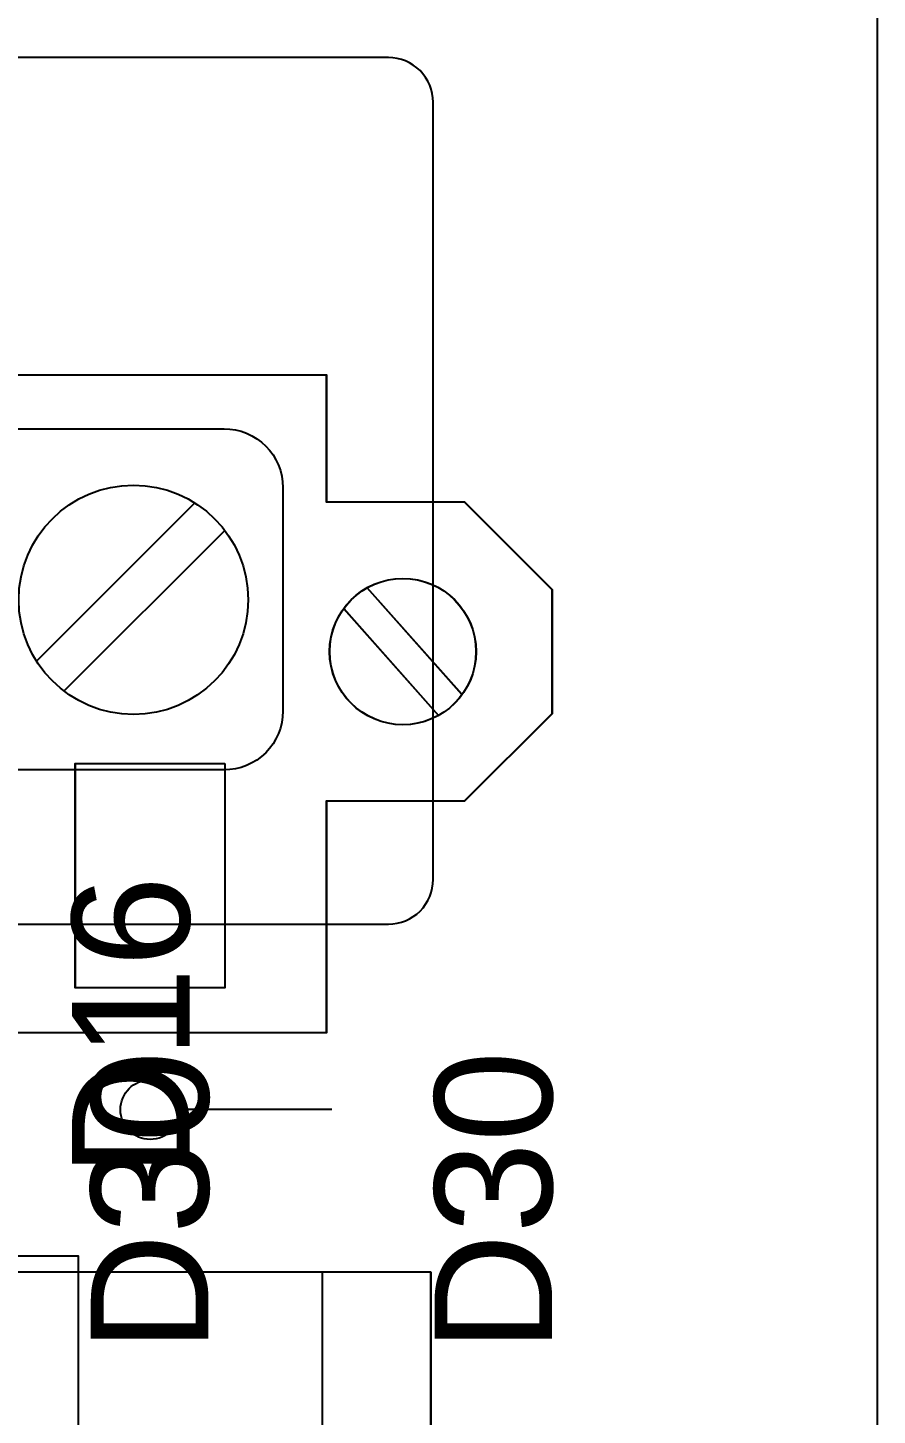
# Model space of a CAD drawing. Extents: x 1.1 to 23.7, y 0.2 to 17.2.
# Drawn here: x 21.455 to 22.024, y 4.141 to 5.069 of the extents above; entities that cross this region are included whole.
import ezdxf

# ---------------------------------------------------------------- set-up
doc = ezdxf.new("R2010")
doc.units = 0
doc.header["$MEASUREMENT"] = 0
for name, color, linetype in [('4_01__0-__NO_CARD', 7, 'CONTINUOUS'), ('4_02__B-___3__DI___4__DO__', 7, 'CONTINUOUS'), ('4_03__1-___4__DI___4__DO', 7, 'CONTINUOUS'), ('4_04__C-___4__DI___4__FHCI', 7, 'CONTINUOUS'), ('4_05__5-___8__AI', 7, 'CONTINUOUS'), ('4_06__6-___4__AI___4__AO', 7, 'CONTINUOUS'), ('4_07__3-___8__DI', 7, 'CONTINUOUS'), ('4_08__D-___4__DI___2__FORM', 7, 'CONTINUOUS'), ('5_01__9-_0-___10__RTD___NO', 7, 'CONTINUOUS'), ('5_02__9-_B-___10__RTD____3', 7, 'CONTINUOUS'), ('5_03__9-_1-___10__RTD____4', 7, 'CONTINUOUS'), ('5_04__9-_C-___10__RTD____4', 7, 'CONTINUOUS'), ('5_05__9-_5-___10__RTD____8', 7, 'CONTINUOUS'), ('5_06__9-_6-___10__RTD____4', 7, 'CONTINUOUS'), ('5_07__9-_71___10__RTD____3', 7, 'CONTINUOUS'), ('5_08__9-_72___10__RTD____5', 7, 'CONTINUOUS'), ('5_09__9-_73___10__RTD____5', 7, 'CONTINUOUS'), ('5_10__9-_74___10__RTD____3', 7, 'CONTINUOUS'), ('5_11__9-_75___10__RTD____5', 7, 'CONTINUOUS'), ('5_12__9-_76___10__RTD____5', 7, 'CONTINUOUS'), ('5_13__9-_3-___10__RTD____8', 7, 'CONTINUOUS'), ('5_14__9-_D-___10__RTD____4', 7, 'CONTINUOUS'), ('6_10__74___3__AVI___4__AFD', 7, 'CONTINUOUS'), ('6_11__75___5__AVI___1__ACI', 7, 'CONTINUOUS'), ('6_12__76___5__AVI___1__ACI', 7, 'CONTINUOUS'), ('7_00______DWG_', 7, 'CONTINUOUS')]:
    doc.layers.add(name, color=color, linetype=linetype)
doc.styles.add('ARIAL', font='arial.ttf')

msp = doc.modelspace()

# ---------------------------------------------------------------- linework, layer by layer
at = {"layer": '4_01__0-__NO_CARD'}
msp.add_lwpolyline([(20.07387, 4.46928), (21.0391, 4.46928, 0.414214), (21.06899, 4.49917), (21.06899, 4.51428), (21.30899, 4.51428), (21.30899, 4.49917, 0.414214), (21.33887, 4.46928), (21.6966, 4.46928, 0.414973), (21.72649, 4.49917), (21.72649, 5.0194, 0.414973), (21.6966, 5.04928), (21.33887, 5.04928, 0.414214), (21.30899, 5.0194), (21.30899, 5.00428), (21.06899, 5.00428), (21.06899, 5.0194, 0.414214), (21.0391, 5.04928), (20.07387, 5.04928, 0.414214)], format="xyb", dxfattribs=at)
at = {"layer": '4_02__B-___3__DI___4__DO__'}
msp.add_lwpolyline([(21.42601, 4.80083), (21.58664, 4.80083, -0.414214), (21.62601, 4.76146), (21.62601, 4.61188, -0.414214), (21.58665, 4.57252), (21.42601, 4.57252)], format="xyb", dxfattribs=at)
for points in [[(21.46114, 4.64533), (21.56707, 4.75124)], [(21.47952, 4.62529), (21.58711, 4.73286)]]:
    msp.add_lwpolyline(points, dxfattribs=at)
msp.add_circle((21.52602, 4.68637), 0.07677, dxfattribs=at)
at = {"layer": '4_03__1-___4__DI___4__DO'}
msp.add_lwpolyline([(21.42601, 4.80083), (21.58664, 4.80083, -0.414214), (21.62601, 4.76146), (21.62601, 4.61188, -0.414214), (21.58665, 4.57252), (21.42601, 4.57252)], format="xyb", dxfattribs=at)
for points in [[(21.46114, 4.64533), (21.56707, 4.75124)], [(21.47952, 4.62529), (21.58711, 4.73286)]]:
    msp.add_lwpolyline(points, dxfattribs=at)
msp.add_circle((21.52602, 4.68637), 0.07677, dxfattribs=at)
at = {"layer": '4_04__C-___4__DI___4__FHCI'}
msp.add_lwpolyline([(21.42601, 4.80083), (21.58664, 4.80083, -0.414214), (21.62601, 4.76146), (21.62601, 4.61188, -0.414214), (21.58665, 4.57252), (21.42601, 4.57252)], format="xyb", dxfattribs=at)
for points in [[(21.46114, 4.64533), (21.56707, 4.75124)], [(21.47952, 4.62529), (21.58711, 4.73286)]]:
    msp.add_lwpolyline(points, dxfattribs=at)
msp.add_circle((21.52602, 4.68637), 0.07677, dxfattribs=at)
at = {"layer": '4_05__5-___8__AI'}
msp.add_lwpolyline([(21.42601, 4.80083), (21.58664, 4.80083, -0.414214), (21.62601, 4.76146), (21.62601, 4.61188, -0.414214), (21.58665, 4.57252), (21.42601, 4.57252)], format="xyb", dxfattribs=at)
for points in [[(21.46114, 4.64533), (21.56707, 4.75124)], [(21.47952, 4.62529), (21.58711, 4.73286)]]:
    msp.add_lwpolyline(points, dxfattribs=at)
msp.add_circle((21.52602, 4.68637), 0.07677, dxfattribs=at)
at = {"layer": '4_06__6-___4__AI___4__AO'}
msp.add_lwpolyline([(21.42601, 4.80083), (21.58664, 4.80083, -0.414214), (21.62601, 4.76146), (21.62601, 4.61188, -0.414214), (21.58665, 4.57252), (21.42601, 4.57252)], format="xyb", dxfattribs=at)
for points in [[(21.46114, 4.64533), (21.56707, 4.75124)], [(21.47952, 4.62529), (21.58711, 4.73286)]]:
    msp.add_lwpolyline(points, dxfattribs=at)
msp.add_circle((21.52602, 4.68637), 0.07677, dxfattribs=at)
at = {"layer": '4_07__3-___8__DI'}
msp.add_lwpolyline([(21.42601, 4.80083), (21.58664, 4.80083, -0.414214), (21.62601, 4.76146), (21.62601, 4.61188, -0.414214), (21.58665, 4.57252), (21.42601, 4.57252)], format="xyb", dxfattribs=at)
for points in [[(21.46114, 4.64533), (21.56707, 4.75124)], [(21.47952, 4.62529), (21.58711, 4.73286)]]:
    msp.add_lwpolyline(points, dxfattribs=at)
msp.add_circle((21.52602, 4.68637), 0.07677, dxfattribs=at)
at = {"layer": '4_08__D-___4__DI___2__FORM'}
msp.add_lwpolyline([(21.42601, 4.80083), (21.58664, 4.80083, -0.414214), (21.62601, 4.76146), (21.62601, 4.61188, -0.414214), (21.58665, 4.57252), (21.42601, 4.57252)], format="xyb", dxfattribs=at)
for points in [[(21.46114, 4.64533), (21.56707, 4.75124)], [(21.47952, 4.62529), (21.58711, 4.73286)]]:
    msp.add_lwpolyline(points, dxfattribs=at)
msp.add_circle((21.52602, 4.68637), 0.07677, dxfattribs=at)
at = {"layer": '5_01__9-_0-___10__RTD___NO'}
for points in [[(19.48957, 4.83669), (19.48957, 4.75173), (19.39718, 4.75173), (19.33861, 4.69313), (19.33861, 4.61029), (19.39718, 4.55172), (19.48957, 4.55172), (19.48957, 4.39669), (21.65521, 4.39669), (21.65521, 4.55172), (21.7476, 4.55172), (21.8062, 4.61029), (21.8062, 4.69313), (21.7476, 4.75173), (21.65521, 4.75173), (21.65521, 4.83669), (19.48957, 4.83669)], [(21.74582, 4.62294), (21.68232, 4.69445)], [(21.66658, 4.68047), (21.73009, 4.60897)], [(21.58712, 4.57671), (21.58712, 4.42669), (21.48711, 4.42669), (21.48711, 4.57671), (21.58712, 4.57671)]]:
    msp.add_lwpolyline(points, dxfattribs=at)
msp.add_circle((21.70621, 4.65171), 0.04896, dxfattribs=at)
at = {"layer": '5_02__9-_B-___10__RTD____3'}
for points in [[(19.48957, 4.83669), (19.48957, 4.75173), (19.39718, 4.75173), (19.33861, 4.69313), (19.33861, 4.61029), (19.39718, 4.55172), (19.48957, 4.55172), (19.48957, 4.39669), (21.65521, 4.39669), (21.65521, 4.55172), (21.7476, 4.55172), (21.8062, 4.61029), (21.8062, 4.69313), (21.7476, 4.75173), (21.65521, 4.75173), (21.65521, 4.83669), (19.48957, 4.83669)], [(21.74582, 4.62294), (21.68232, 4.69445)], [(21.66658, 4.68047), (21.73009, 4.60897)], [(21.58712, 4.57671), (21.58712, 4.42669), (21.48711, 4.42669), (21.48711, 4.57671), (21.58712, 4.57671)]]:
    msp.add_lwpolyline(points, dxfattribs=at)
msp.add_circle((21.70621, 4.65171), 0.04896, dxfattribs=at)
at = {"layer": '5_03__9-_1-___10__RTD____4'}
for points in [[(19.48957, 4.83669), (19.48957, 4.75173), (19.39718, 4.75173), (19.33861, 4.69313), (19.33861, 4.61029), (19.39718, 4.55172), (19.48957, 4.55172), (19.48957, 4.39669), (21.65521, 4.39669), (21.65521, 4.55172), (21.7476, 4.55172), (21.8062, 4.61029), (21.8062, 4.69313), (21.7476, 4.75173), (21.65521, 4.75173), (21.65521, 4.83669), (19.48957, 4.83669)], [(21.74582, 4.62294), (21.68232, 4.69445)], [(21.66658, 4.68047), (21.73009, 4.60897)], [(21.58712, 4.57671), (21.58712, 4.42669), (21.48711, 4.42669), (21.48711, 4.57671), (21.58712, 4.57671)]]:
    msp.add_lwpolyline(points, dxfattribs=at)
msp.add_circle((21.70621, 4.65171), 0.04896, dxfattribs=at)
at = {"layer": '5_04__9-_C-___10__RTD____4'}
for points in [[(19.48957, 4.83669), (19.48957, 4.75173), (19.39718, 4.75173), (19.33861, 4.69313), (19.33861, 4.61029), (19.39718, 4.55172), (19.48957, 4.55172), (19.48957, 4.39669), (21.65521, 4.39669), (21.65521, 4.55172), (21.7476, 4.55172), (21.8062, 4.61029), (21.8062, 4.69313), (21.7476, 4.75173), (21.65521, 4.75173), (21.65521, 4.83669), (19.48957, 4.83669)], [(21.74582, 4.62294), (21.68232, 4.69445)], [(21.66658, 4.68047), (21.73009, 4.60897)], [(21.58712, 4.57671), (21.58712, 4.42669), (21.48711, 4.42669), (21.48711, 4.57671), (21.58712, 4.57671)]]:
    msp.add_lwpolyline(points, dxfattribs=at)
msp.add_circle((21.70621, 4.65171), 0.04896, dxfattribs=at)
at = {"layer": '5_05__9-_5-___10__RTD____8'}
for points in [[(19.48957, 4.83669), (19.48957, 4.75173), (19.39718, 4.75173), (19.33861, 4.69313), (19.33861, 4.61029), (19.39718, 4.55172), (19.48957, 4.55172), (19.48957, 4.39669), (21.65521, 4.39669), (21.65521, 4.55172), (21.7476, 4.55172), (21.8062, 4.61029), (21.8062, 4.69313), (21.7476, 4.75173), (21.65521, 4.75173), (21.65521, 4.83669), (19.48957, 4.83669)], [(21.74582, 4.62294), (21.68232, 4.69445)], [(21.66658, 4.68047), (21.73009, 4.60897)], [(21.58712, 4.57671), (21.58712, 4.42669), (21.48711, 4.42669), (21.48711, 4.57671), (21.58712, 4.57671)]]:
    msp.add_lwpolyline(points, dxfattribs=at)
msp.add_circle((21.70621, 4.65171), 0.04896, dxfattribs=at)
at = {"layer": '5_06__9-_6-___10__RTD____4'}
for points in [[(19.48957, 4.83669), (19.48957, 4.75173), (19.39718, 4.75173), (19.33861, 4.69313), (19.33861, 4.61029), (19.39718, 4.55172), (19.48957, 4.55172), (19.48957, 4.39669), (21.65521, 4.39669), (21.65521, 4.55172), (21.7476, 4.55172), (21.8062, 4.61029), (21.8062, 4.69313), (21.7476, 4.75173), (21.65521, 4.75173), (21.65521, 4.83669), (19.48957, 4.83669)], [(21.74582, 4.62294), (21.68232, 4.69445)], [(21.66658, 4.68047), (21.73009, 4.60897)], [(21.58712, 4.57671), (21.58712, 4.42669), (21.48711, 4.42669), (21.48711, 4.57671), (21.58712, 4.57671)]]:
    msp.add_lwpolyline(points, dxfattribs=at)
msp.add_circle((21.70621, 4.65171), 0.04896, dxfattribs=at)
at = {"layer": '5_07__9-_71___10__RTD____3'}
for points in [[(19.48957, 4.83669), (19.48957, 4.75173), (19.39718, 4.75173), (19.33861, 4.69313), (19.33861, 4.61029), (19.39718, 4.55172), (19.48957, 4.55172), (19.48957, 4.39669), (21.65521, 4.39669), (21.65521, 4.55172), (21.7476, 4.55172), (21.8062, 4.61029), (21.8062, 4.69313), (21.7476, 4.75173), (21.65521, 4.75173), (21.65521, 4.83669), (19.48957, 4.83669)], [(21.74582, 4.62294), (21.68232, 4.69445)], [(21.66658, 4.68047), (21.73009, 4.60897)], [(21.58712, 4.57671), (21.58712, 4.42669), (21.48711, 4.42669), (21.48711, 4.57671), (21.58712, 4.57671)]]:
    msp.add_lwpolyline(points, dxfattribs=at)
msp.add_circle((21.70621, 4.65171), 0.04896, dxfattribs=at)
at = {"layer": '5_08__9-_72___10__RTD____5'}
for points in [[(19.48957, 4.83669), (19.48957, 4.75173), (19.39718, 4.75173), (19.33861, 4.69313), (19.33861, 4.61029), (19.39718, 4.55172), (19.48957, 4.55172), (19.48957, 4.39669), (21.65521, 4.39669), (21.65521, 4.55172), (21.7476, 4.55172), (21.8062, 4.61029), (21.8062, 4.69313), (21.7476, 4.75173), (21.65521, 4.75173), (21.65521, 4.83669), (19.48957, 4.83669)], [(21.74582, 4.62294), (21.68232, 4.69445)], [(21.66658, 4.68047), (21.73009, 4.60897)], [(21.58712, 4.57671), (21.58712, 4.42669), (21.48711, 4.42669), (21.48711, 4.57671), (21.58712, 4.57671)]]:
    msp.add_lwpolyline(points, dxfattribs=at)
msp.add_circle((21.70621, 4.65171), 0.04896, dxfattribs=at)
at = {"layer": '5_09__9-_73___10__RTD____5'}
for points in [[(19.48957, 4.83669), (19.48957, 4.75173), (19.39718, 4.75173), (19.33861, 4.69313), (19.33861, 4.61029), (19.39718, 4.55172), (19.48957, 4.55172), (19.48957, 4.39669), (21.65521, 4.39669), (21.65521, 4.55172), (21.7476, 4.55172), (21.8062, 4.61029), (21.8062, 4.69313), (21.7476, 4.75173), (21.65521, 4.75173), (21.65521, 4.83669), (19.48957, 4.83669)], [(21.74582, 4.62294), (21.68232, 4.69445)], [(21.66658, 4.68047), (21.73009, 4.60897)], [(21.58712, 4.57671), (21.58712, 4.42669), (21.48711, 4.42669), (21.48711, 4.57671), (21.58712, 4.57671)]]:
    msp.add_lwpolyline(points, dxfattribs=at)
msp.add_circle((21.70621, 4.65171), 0.04896, dxfattribs=at)
at = {"layer": '5_10__9-_74___10__RTD____3'}
msp.add_line((21.65881, 4.34513), (21.55719, 4.34513), dxfattribs=at)
for points in [[(19.4897, 4.83669), (19.4897, 4.75173), (19.3973, 4.75173), (19.33874, 4.69313), (19.33874, 4.61029), (19.3973, 4.55172), (19.4897, 4.55172), (19.4897, 4.39669), (21.65533, 4.39669), (21.65533, 4.55172), (21.74772, 4.55172), (21.80632, 4.61029), (21.80632, 4.69313), (21.74772, 4.75173), (21.65533, 4.75173), (21.65533, 4.83669), (19.4897, 4.83669)], [(21.74595, 4.62294), (21.68244, 4.69445)], [(21.6667, 4.68047), (21.73021, 4.60897)], [(21.58724, 4.57671), (21.58724, 4.42669), (21.48723, 4.42669), (21.48723, 4.57671), (21.58724, 4.57671)]]:
    msp.add_lwpolyline(points, dxfattribs=at)
msp.add_lwpolyline([(19.51171, 4.24718), (21.48902, 4.24718), (21.48902, 3.49747), (19.51171, 3.49747)], close=True, dxfattribs=at)
for centre, radius in [((21.70633, 4.65171), 0.04896), ((21.53724, 4.34511), 0.01996)]:
    msp.add_circle(centre, radius, dxfattribs=at)
at = {"layer": '5_11__9-_75___10__RTD____5'}
for points in [[(19.4897, 4.83669), (19.4897, 4.75173), (19.3973, 4.75173), (19.33874, 4.69313), (19.33874, 4.61029), (19.3973, 4.55172), (19.4897, 4.55172), (19.4897, 4.39669), (21.65533, 4.39669), (21.65533, 4.55172), (21.74772, 4.55172), (21.80632, 4.61029), (21.80632, 4.69313), (21.74772, 4.75173), (21.65533, 4.75173), (21.65533, 4.83669), (19.4897, 4.83669)], [(21.74595, 4.62294), (21.68244, 4.69445)], [(21.6667, 4.68047), (21.73021, 4.60897)], [(21.58724, 4.57671), (21.58724, 4.42669), (21.48723, 4.42669), (21.48723, 4.57671), (21.58724, 4.57671)], [(21.72516, 4.23637), (20.89017, 4.23637), (20.89017, 3.53663), (21.72516, 3.53663), (21.72516, 4.23637)], [(21.6526, 3.53712), (21.6526, 4.2364)]]:
    msp.add_lwpolyline(points, dxfattribs=at)
msp.add_circle((21.70633, 4.65171), 0.04896, dxfattribs=at)
at = {"layer": '5_12__9-_76___10__RTD____5'}
for points in [[(19.4897, 4.83669), (19.4897, 4.75173), (19.3973, 4.75173), (19.33874, 4.69313), (19.33874, 4.61029), (19.3973, 4.55172), (19.4897, 4.55172), (19.4897, 4.39669), (21.65533, 4.39669), (21.65533, 4.55172), (21.74772, 4.55172), (21.80632, 4.61029), (21.80632, 4.69313), (21.74772, 4.75173), (21.65533, 4.75173), (21.65533, 4.83669), (19.4897, 4.83669)], [(21.74595, 4.62294), (21.68244, 4.69445)], [(21.6667, 4.68047), (21.73021, 4.60897)], [(21.58724, 4.57671), (21.58724, 4.42669), (21.48723, 4.42669), (21.48723, 4.57671), (21.58724, 4.57671)], [(21.72516, 4.23637), (20.89017, 4.23637), (20.89017, 3.53663), (21.72516, 3.53663), (21.72516, 4.23637)], [(21.6526, 3.53712), (21.6526, 4.2364)]]:
    msp.add_lwpolyline(points, dxfattribs=at)
msp.add_circle((21.70633, 4.65171), 0.04896, dxfattribs=at)
at = {"layer": '5_13__9-_3-___10__RTD____8'}
for points in [[(19.4897, 4.83669), (19.4897, 4.75173), (19.3973, 4.75173), (19.33874, 4.69313), (19.33874, 4.61029), (19.3973, 4.55172), (19.4897, 4.55172), (19.4897, 4.39669), (21.65533, 4.39669), (21.65533, 4.55172), (21.74772, 4.55172), (21.80632, 4.61029), (21.80632, 4.69313), (21.74772, 4.75173), (21.65533, 4.75173), (21.65533, 4.83669), (19.4897, 4.83669)], [(21.74595, 4.62294), (21.68244, 4.69445)], [(21.6667, 4.68047), (21.73021, 4.60897)], [(21.58724, 4.57671), (21.58724, 4.42669), (21.48723, 4.42669), (21.48723, 4.57671), (21.58724, 4.57671)]]:
    msp.add_lwpolyline(points, dxfattribs=at)
msp.add_circle((21.70633, 4.65171), 0.04896, dxfattribs=at)
at = {"layer": '5_14__9-_D-___10__RTD____4'}
for points in [[(19.4897, 4.83669), (19.4897, 4.75173), (19.3973, 4.75173), (19.33874, 4.69313), (19.33874, 4.61029), (19.3973, 4.55172), (19.4897, 4.55172), (19.4897, 4.39669), (21.65533, 4.39669), (21.65533, 4.55172), (21.74772, 4.55172), (21.80632, 4.61029), (21.80632, 4.69313), (21.74772, 4.75173), (21.65533, 4.75173), (21.65533, 4.83669), (19.4897, 4.83669)], [(21.74595, 4.62294), (21.68244, 4.69445)], [(21.6667, 4.68047), (21.73021, 4.60897)], [(21.58724, 4.57671), (21.58724, 4.42669), (21.48723, 4.42669), (21.48723, 4.57671), (21.58724, 4.57671)]]:
    msp.add_lwpolyline(points, dxfattribs=at)
msp.add_circle((21.70633, 4.65171), 0.04896, dxfattribs=at)
at = {"layer": '6_10__74___3__AVI___4__AFD'}
msp.add_lwpolyline([(19.51171, 4.24718), (21.48902, 4.24718), (21.48902, 3.49747), (19.51171, 3.49747)], close=True, dxfattribs=at)
at = {"layer": '6_11__75___5__AVI___1__ACI'}
for points in [[(21.72504, 4.23637), (20.89005, 4.23637), (20.89005, 3.53663), (21.72504, 3.53663), (21.72504, 4.23637)], [(21.65248, 3.53712), (21.65248, 4.2364)]]:
    msp.add_lwpolyline(points, dxfattribs=at)
at = {"layer": '6_12__76___5__AVI___1__ACI'}
for points in [[(21.72504, 4.23637), (20.89005, 4.23637), (20.89005, 3.53663), (21.72504, 3.53663), (21.72504, 4.23637)], [(21.65248, 3.53712), (21.65248, 4.2364)]]:
    msp.add_lwpolyline(points, dxfattribs=at)
at = {"layer": '7_00______DWG_'}
msp.add_lwpolyline([(16.99412, 8.86213), (21.65947, 8.86213, -0.414214), (21.73821, 8.78339), (21.73821, 8.6948, 0.414214), (21.85632, 8.57669), (21.94491, 8.57669, -0.414214), (22.02365, 8.49795), (22.02365, 1.94283, -0.414214), (21.94491, 1.86409), (21.85632, 1.86409, 0.414214), (21.73821, 1.74598), (21.73821, 1.6574, -0.414214), (21.65947, 1.57866), (16.99412, 1.57866, -0.414214), (16.91538, 1.6574), (16.91538, 1.74598, 0.414214), (16.79727, 1.86409), (16.70869, 1.86409, -0.414214), (16.62995, 1.94283), (16.62995, 8.49795, -0.414214), (16.70869, 8.57669), (16.79727, 8.57669, 0.414214), (16.91538, 8.6948), (16.91538, 8.78339, -0.414214)], format="xyb", close=True, dxfattribs=at)

# ---------------------------------------------------------------- texts
at = {"layer": '5_01__9-_0-___10__RTD___NO', "style": 'ARIAL'}
msp.add_text('D30', height=0.078667, rotation=90, dxfattribs=at).set_placement((21.57613, 4.1829))
at = {"layer": '5_02__9-_B-___10__RTD____3', "style": 'ARIAL'}
msp.add_text('D30', height=0.078667, rotation=90, dxfattribs=at).set_placement((21.57613, 4.1829))
at = {"layer": '5_03__9-_1-___10__RTD____4', "style": 'ARIAL'}
msp.add_text('D30', height=0.078667, rotation=90, dxfattribs=at).set_placement((21.57613, 4.1829))
at = {"layer": '5_04__9-_C-___10__RTD____4', "style": 'ARIAL'}
msp.add_text('D30', height=0.078667, rotation=90, dxfattribs=at).set_placement((21.57613, 4.1829))
at = {"layer": '5_05__9-_5-___10__RTD____8', "style": 'ARIAL'}
msp.add_text('D30', height=0.078667, rotation=90, dxfattribs=at).set_placement((21.57613, 4.1829))
at = {"layer": '5_06__9-_6-___10__RTD____4', "style": 'ARIAL'}
msp.add_text('D30', height=0.078667, rotation=90, dxfattribs=at).set_placement((21.57613, 4.1829))
at = {"layer": '5_07__9-_71___10__RTD____3', "style": 'ARIAL'}
msp.add_text('D30', height=0.078667, rotation=90, dxfattribs=at).set_placement((21.57613, 4.1829))
at = {"layer": '5_08__9-_72___10__RTD____5', "style": 'ARIAL'}
msp.add_text('D30', height=0.078667, rotation=90, dxfattribs=at).set_placement((21.57613, 4.1829))
at = {"layer": '5_09__9-_73___10__RTD____5', "style": 'ARIAL'}
msp.add_text('D30', height=0.078667, rotation=90, dxfattribs=at).set_placement((21.57613, 4.1829))
at = {"layer": '5_10__9-_74___10__RTD____3', "style": 'ARIAL'}
msp.add_text('D30', height=0.078667, rotation=90, dxfattribs=at).set_placement((21.80612, 4.1829))
at = {"layer": '5_11__9-_75___10__RTD____5', "style": 'ARIAL'}
msp.add_text('30', height=0.078667, rotation=90, dxfattribs=at).set_placement((21.57625, 4.26184))
at = {"layer": '5_12__9-_76___10__RTD____5', "style": 'ARIAL'}
msp.add_text('30', height=0.078667, rotation=90, dxfattribs=at).set_placement((21.57625, 4.26184))
at = {"layer": '5_13__9-_3-___10__RTD____8', "style": 'ARIAL'}
msp.add_text('D30', height=0.078667, rotation=90, dxfattribs=at).set_placement((21.57625, 4.1829))
at = {"layer": '5_14__9-_D-___10__RTD____4', "style": 'ARIAL'}
msp.add_text('D30', height=0.078667, rotation=90, dxfattribs=at).set_placement((21.57625, 4.1829))
at = {"layer": '6_10__74___3__AVI___4__AFD', "style": 'ARIAL'}
msp.add_text('D16', height=0.078667, rotation=90, dxfattribs=at).set_placement((21.56351, 4.30001))

doc.saveas('drawing.dxf')
